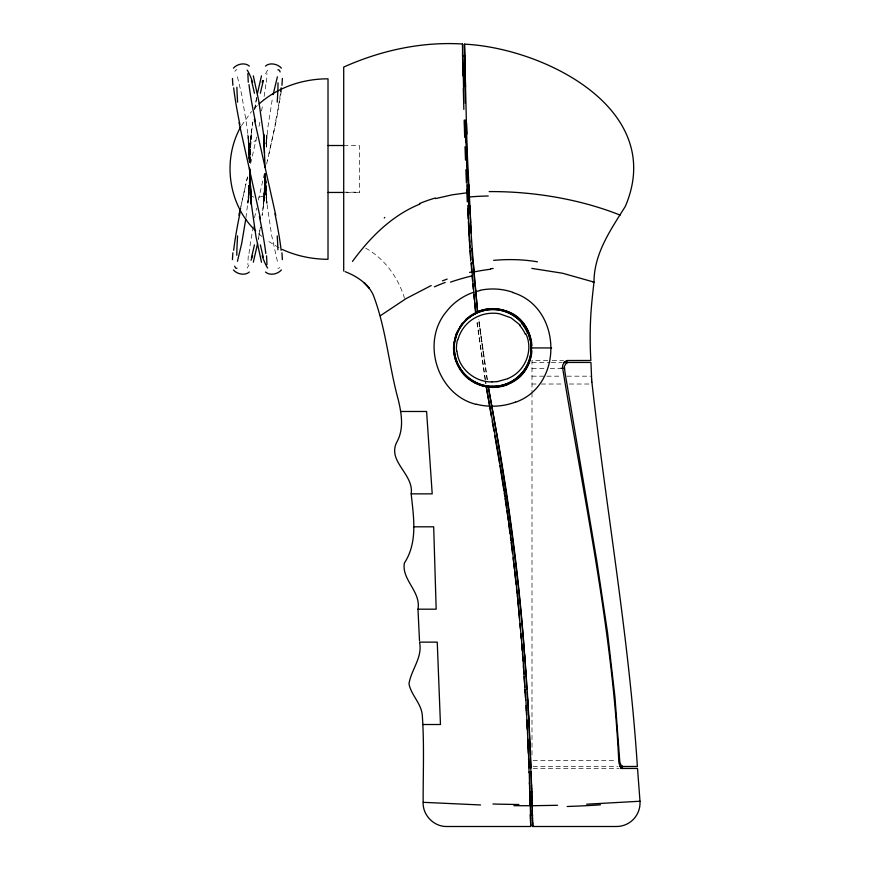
<?xml version="1.0" encoding="UTF-8"?>
<svg xmlns="http://www.w3.org/2000/svg" width="870" height="870" viewBox="0 0 870 870"><rect width="100%" height="100%" fill="white"/><g stroke="black" fill="none" stroke-linecap="round" stroke-linejoin="round"><path stroke-width="0.65" stroke-dasharray="4.35 3.26" d="M237.434 76.799L241.697 94.645L246.166 121.789L249.462 145.453L249.527 161.657L249.559 145.518L252.811 122.028M249.592 161.592L249.668 145.377L249.559 161.679L249.124 144.083L249.429 161.722L248.994 143.256L249.407 161.907M277.389 261.304L271.636 235.368L265.361 192.661L265.274 173.75L265.143 192.727L263.708 203.069M249.625 162.331L249.777 145.051L249.581 162.505M265.209 174.446L265.046 193.064L265.252 174.261M265.176 174.587L264.926 193.597L265.241 173.521L264.208 198.904L265.111 173.358M249.723 162.559L250.799 137.656L249.886 161.94M265.165 173.946L264.023 200.459L265.089 173.424M249.766 161.744L250.571 139.983L249.81 143.615L251.191 142.027L256.237 140.733M265.209 174.152L264.241 198.132L265.002 194.499L263.632 196.087L257.411 197.49M245.971 217.674L249.048 192.194M249.799 161.722L250.44 140.603L249.82 162.168M265.209 173.478L264.676 195.195L265.143 173.891L265.361 192.661L265.317 173.804L265.47 192.922L265.296 174.304M249.027 186.278L248.526 198.349L248.95 186.256M265.176 173.337L264.208 198.904M249.799 162.059L250.603 139.2M266.372 140.973L266.47 138.276L266.361 140.973M248.874 186.321L248.341 199.839L248.896 186.528M266.448 142.071L268.025 126.259L272.506 97.864M248.842 185.43L248.135 201.47L248.885 185.299M249.831 162.701L251.223 134.1L252.713 122.692M263.469 204.994L264.937 173.478M263.588 204.015L265.046 174.076L263.588 204.015L262.098 215.423L263.338 206.005M266.329 144.659L266.677 136.633L266.122 141.081M249.929 162.396L251.223 134.1L251.115 135.046M263.817 202.155L265.111 173.891M266.35 146.965L266.905 134.85L266.285 146.845M248.755 185.625L247.917 203.254L248.809 185.941M251.223 134.1L249.864 162.581L251.006 135.948L250.897 136.818M266.318 147.052L266.905 134.85M248.265 255.834L247.852 264.589M266.557 82.269L266.959 73.515M281.391 90.828L276.606 118.755L269.004 153.718M258.51 238.532L260.402 227.059L258.357 239.696M256.65 97.32L254.421 111.055L256.596 97.918M254.54 217.815L256.596 208.093M275.79 122.746L267.427 160.537M259.88 122.191L258.651 128.031M256.683 137.025L250.027 166.137M258.368 200.056L264.252 174.261M244.274 191.161L240.859 206.625L245.818 184.396M245.046 187.779L247.384 177.578M246.601 180.993L247.917 175.294M266.644 163.962L268.221 157.122M241.458 125.693L251.528 111.512M254.856 108.097L257.357 105.542M343.704 145.518L359.397 145.518L359.397 192.585M343.704 192.194L359.397 192.194M346.325 192.455L359.397 192.455M547.752 360.484L531.994 360.484L531.994 391.554M552.254 360.484L563.51 360.484M531.994 362.442L550.123 362.442M551.33 362.442L562.205 362.442M531.994 368.325L546.164 368.325M550.221 368.325L560.334 368.325M531.994 376.177L545.49 376.177M546.838 376.177L561.683 376.177M567.088 376.177L591.372 376.177M531.994 384.018L535.996 384.018M541.336 384.018L562.694 384.018M569.361 384.018L592.046 384.018M533.092 760.597L616.417 760.597M533.136 766.481L617.743 766.481M533.136 768.449L619.114 768.449M252.082 196.435L253.877 197.131M279.02 247.754L266.622 240.229M365.628 248.124C384.834 258.814 398.188 277.541 404.528 298.356M261.903 236.488L256.53 231.714M485.884 382.55L486.058 383.583M485.319 381.06L485.743 383.594M487.407 379.69L478.75 319.399M485.373 379.472L476.771 319.388M487.059 379.505L478.587 320.269M485.123 379.809L476.64 320.497M484.764 363.073L478.685 318.55M483.546 355.036L479.305 324.01M265.6 177.948L266.905 203.254L265.731 177.676M249.288 161.494L247.917 134.85L249.211 161.972M265.731 178.85L266.905 203.254M265.687 178.742L266.677 201.47L265.72 178.383M249.244 162.037L248.135 136.633L249.407 162.603M265.622 178.209L266.47 199.839L265.502 178.296M249.385 162.69L248.526 139.755L249.331 162.603M249.429 162.472L248.853 142.256L249.385 162.505L249.353 145.181L249.462 161.483M265.47 178.872L265.828 194.858L265.502 178.731M265.448 177.969L265.698 194.032L265.252 173.761M265.328 174.381L265.578 193.379L265.415 178.611M531.994 392.849L531.994 756.726M279.531 267.449A103.693 9.146 85.6 0 1 277.878 268.177M280.368 93.971A90.861 8.482 -76 0 1 274.953 124.486M249.005 253.485A89.403 8.026 -75.9 0 1 253.398 226.559M248.842 265.1A102.453 8.385 -77.5 0 1 247.145 268.025M265.807 84.607A89.403 8.026 -75.9 0 1 263.534 99.996M262.316 106.803A89.403 8.026 -75.9 0 1 260.935 113.97M265.622 73.743A102.453 8.385 -77.5 0 1 267.666 70.089M234.889 71.46A103.671 9.146 85.6 0 1 236.944 69.926M249.027 189.105L248.853 195.859L249.048 189.116M266.285 139.755L266.155 143.789L266.285 139.755M249.505 162.146L249.244 144.725L249.429 162.179"/><path stroke-width="1.3" d="M453.618 345.738L453.651 350.784M247.852 73.515L248.265 82.269M266.959 264.6L266.557 255.845M512.626 292.505C561.998 307.143 564.206 384.997 515.573 402.223M479.935 310.797A38.28 36.594 -9.6 0 1 506.014 310.96C539.28 320.932 540.281 373.295 507.319 384.377M453.542 347.706L455.162 336.918M232.431 259.608L232.866 252.8M282.38 78.496L281.945 85.303M453.738 344.183L456.728 332.525L462.34 323.172M245.775 219.066L241.697 243.469L237.434 261.304M257.607 243.48L253.322 262.229M257.52 93.014L261.489 75.886M273.126 94.645L277.389 76.81M239.032 215.358L240.24 209.572M239.315 213.944L240.609 207.843M455.358 339.169C457.772 328.653 464.808 319.312 474.335 314.222M457.892 339.909C460.284 330.328 466.962 321.987 475.738 317.485A35.79 34.3 -9.5 0 1 499.478 313.755L511.016 317.833L520.227 325.119M455.63 335.428L456.152 333.96M240.751 126.824C222.144 159.808 228.179 204.613 255.693 230.865M352.48 261.424C370.011 237.456 391.87 215.445 419.829 204.124M470.931 227.081L467.038 148.607L464.493 44.152C543.793 47.98 667.029 109.087 625.291 206.451C610.729 229.734 594.036 253.398 593.982 282.152C593.275 288.492 592.546 294.821 591.937 301.161C589.958 320.867 589.719 340.725 590.839 360.484L567.577 360.506L564.902 361.659L562.933 364.628A6.177 4.013 81.7 0 0 562.596 366.835A5.851 3.893 81.2 0 0 562.683 368.325C583.879 498.945 612.404 628.923 618.787 761.467A7.232 3.252 86.9 0 0 619.222 763.827L620.875 767.209A9.711 4.024 84.6 0 0 622.224 768.33L622.898 768.449M233.432 68.154C237.031 63.945 244.97 62.172 249.331 66.076M281.391 269.961C277.78 274.17 269.841 275.942 265.481 272.038M265.481 66.076C269.841 62.172 277.78 63.945 281.391 68.154M249.331 272.038C244.97 275.931 237.042 274.17 233.432 269.961M564.108 362.431L567.588 360.506M465.493 319.725L470.3 315.767L476.292 312.319M259.119 103.921C277.802 87.12 303.086 78.778 328.012 78.833L328.012 259.282C312.276 259.26 296.55 256.019 282.239 249.451M518.77 377.33L511.408 382.485A37.323 37.323 0 0 1 504.296 385.41L501.066 386.215A41.553 41.553 0 0 1 484.188 386.171C475.825 384.431 468.158 379.733 462.731 373.165M515.682 378.809L517.171 377.656A36.823 36.823 0 0 0 522.489 372.338A38.998 38.998 0 0 0 531.004 351.697L530.765 342.16L528.123 332.905M380.364 315.701L406.138 298.573L431.194 285.556M476.412 312.265C491.724 305.142 511.473 309.111 522.391 322.183A37.954 37.954 0 0 1 525.208 325.891M507.808 378.678L497.183 381.658M442.449 280.858L447.158 279.096M479.957 310.851L475.651 312.624L474.574 302.216M471.333 262.729C472.084 272.571 472.91 282.402 473.846 292.233C463.688 295.495 453.411 302.51 446.647 311.351C420.601 341.747 437.229 394.947 476.249 404.398M435.62 198.599L452.15 194.826L467.201 192.77L466.842 184.668M473.334 263.153L477.587 311.754L475.76 291.635L480.012 290.58M469.572 272.408L472.051 271.842M622.789 766.481L622.539 766.459A7.177 2.914 84.1 0 1 621.071 765.143L620.082 763.012A5.448 2.371 86.8 0 1 619.766 761.25L614.959 697.022L607.521 632.381L596.798 560.998L564.978 372.251L564.369 366.303L566.435 363.007A9.287 5.622 86.7 0 1 567.544 362.518L568.251 362.442M497.607 386.084C514.975 384.148 529.569 369.141 531.015 351.73A37.116 37.116 0 0 0 531.026 344.161A38.998 38.998 0 0 0 522.478 323.531A36.823 36.823 0 0 0 517.171 318.202L515.682 317.05M498.401 385.965L496.531 386.204A36.866 36.866 0 0 1 489.005 386.204A39.02 39.02 0 0 1 468.386 377.645A36.921 36.921 0 0 1 463.057 372.338A39.139 39.139 0 0 1 454.76 353.557L454.499 351.697M490.571 268.732L493.214 268.449M620.625 768.449L637.525 768.449L639.994 801.237L586.63 804.217M639.744 801.248L639.961 801.237A23.534 23.534 0 0 1 616.525 826.5L532.701 826.5L532.19 814.353M532.201 814.701L530.243 814.788L530.743 826.5L446.669 826.5C433.836 826.707 422.581 815.114 423.135 802.303C423.081 773.147 424.342 743.926 422.265 714.814C421.058 703.09 411.053 695.043 408.987 683.776C411.216 669.498 422.766 657.535 419.558 642.136L437.251 642.136L440.459 724.514L422.94 724.514M557.518 805.294L532.255 805.729L531.994 795.637M489.179 191.596C533.212 191.28 580.29 199.186 620.158 215.118M530.58 818.322L530.298 805.74L513.942 805.685M343.704 271.048L343.704 67.066C380.875 50.438 421.743 41.466 462.535 44.011L462.535 55.854L464.493 55.854M328.012 145.518L343.704 145.518M328.012 192.455L343.704 192.455M531.994 347.935L551.613 347.935M563.716 362.442L590.947 362.442L591.665 379.603M560.769 368.325L564.391 368.325M400.504 411.477L426.594 411.477L432.205 493.855L411.195 493.855C414.055 474.204 387.607 461.937 396.47 442.732C404.169 429.53 401.668 414.283 398.395 400.233C388.77 365.4 386.171 328.316 373.067 294.517C367.542 283.163 356.537 276.094 345.107 271.647M413.718 526.807L433.673 526.807L436.174 609.185L417.991 609.185C421.145 591.546 401.44 579.811 404.365 563.086C418.002 542.217 413.576 517.215 411.195 493.855M619.386 766.481L637.373 766.481C629.043 637.819 606.162 508.852 591.872 382.039M480.566 804.957L424.69 802.39M492.094 381.952C474.835 382.234 458.294 368.543 456.989 351.023M423.298 802.303L424.016 802.347M492.181 386.378C473.149 386.443 455.945 370.555 454.488 351.6M531.82 268.395L562.542 273.234L593.188 281.88M525.741 671.161C520.749 593.199 511.201 515.508 497.629 438.578L488.287 386.813L486.232 386.552A35.735 31.624 -4.5 0 1 481.349 385.551L474.933 382.92L468.038 378.428M499.782 310.122C508.341 311.743 516.312 316.31 521.989 322.933M593.155 281.88L593.949 282.141M592.981 281.815L593.688 282.054M467.049 377.602C459.523 371.022 454.662 361.507 453.716 351.556M525.958 334.026C533.114 349.022 526.394 368.282 512.136 376.427A36.986 32.821 -1.6 0 1 507.775 378.613M455.934 361.311L453.792 352.339A34.017 30.624 -85 0 1 453.564 347.706M253.322 75.875L258.803 101.235L264.023 137.656M261.489 262.229L256.008 236.868L250.44 197.501M275.79 215.358L254.344 119.342M260.478 218.772L239.032 122.757M491.354 416.262L486.232 386.552L495.628 438.545C506.242 498.445 514.431 558.79 519.553 619.396M492.213 421.189L493.953 431.02M494.823 435.935L499.489 462.971M488.266 386.813C504.589 474.998 517.835 563.825 524.414 653.305M499.902 465.439L503.904 490.626M504.241 492.822L504.741 496.117M264.806 143.8L264.61 142.397M505.068 498.314L505.72 502.719M505.883 503.817L506.514 508.221M506.829 510.429L507.46 514.833M507.612 515.943L508.221 520.347M508.526 522.555L510.005 533.604M510.44 536.91L510.864 540.226M511.147 542.434L511.843 547.959M511.973 549.068L512.517 553.483M513.05 557.887L513.441 561.183M513.702 563.379L514.333 568.871M514.583 571.068L516.04 584.248M516.519 588.642L516.976 593.035M517.433 595.091L522.565 652.011L525.524 697.751M475.727 312.591L473.846 292.233M474.313 299.628L473.791 294.441M475.76 291.635L475.335 287.013M473.302 289.221L472.823 283.957M520.401 628.738L519.955 623.79M475.009 286.415L470.681 227.614M591.872 382.06L591.654 379.603M281.945 252.8L282.38 259.608M232.866 85.314L232.431 78.507M520.825 633.675L521.25 638.623M472.584 281.304L472.138 275.953M521.663 643.572L522.261 650.988M522.457 653.457L523.022 660.874M471.692 270.526L471.116 263.11M524.73 654.599L526.981 689.703M523.403 665.996L523.968 673.945M470.833 259.314L470.213 250.647M525.915 670.465L527.481 697.631M524.153 676.599L524.86 687.18M470.017 247.754L469.441 239.228M469.887 242.056L468.723 227.744M527.351 691.911L528.221 710.311M525.382 691.965L525.687 700.383M525.023 689.823L525.197 692.466M468.995 232.246L469.137 234.541M471.246 232.333L471.312 233.388M527.764 698.708L528.166 705.505M525.806 698.795L526.209 705.624M471.181 231.279L470.42 223.22M469.213 231.279L468.582 225.537M528.242 706.744L528.481 715.075M526.285 706.842L526.524 715.183M525.991 705.657L526.263 710.42M468.973 227.146L467.799 205.44M528.449 710.464L531.418 784.066M526.491 710.518L529.134 767.895M470.692 222.872L470.344 216.619M468.212 219.055L467.647 208.669M528.721 715.423L531.102 767.873M526.785 719.936L527.274 729.451M470.289 215.575L470.126 212.443M470.072 211.388L469.756 205.287M467.299 201.905L466.722 189.812M417.991 609.185L419.492 640.701M264.502 153.087L263.588 134.1L265.056 167.279M249.766 170.825L251.223 204.004L249.614 168.889M469.147 192.596L468.789 184.56M249.625 168.976L251.223 204.004M527.731 738.978L528.351 753.344M466.429 183.102L465.874 169.759M249.516 168.008L250.799 200.448L250.038 180.22M528.547 758.161L529.08 772.734M465.504 160.145L465.015 146.758M531.244 771.701L531.548 788.698M529.275 771.733L529.678 791.787M466.885 134.067L466.537 123.138M464.928 134.089L464.58 123.083M464.7 137.373L464.167 120.169M531.668 784.794L531.646 791.722M529.71 784.838L529.808 796.115M529.406 782.565L529.449 784.12M249.897 180.046L250.027 184.07L249.853 180.068M531.874 791.591L531.798 797.442M531.787 788.775L531.766 796.061M529.917 791.591L529.841 797.496M249.929 179.992L250.049 184.027M532.048 797.659L532.103 799.671M530.08 797.659L530.298 805.74M530.026 795.637L529.906 800.106M463.851 109.402L463.286 87.805M532.255 805.729L532.364 810.318M531.874 800.052L532.483 815.875M529.939 801.335L530.037 805.228M465.515 86.891L464.754 55.745M463.547 86.826L462.535 44.044M462.992 75.918L462.535 55.854M249.994 184.342L249.864 179.035L249.929 184.44M464.754 55.908L464.493 44.185M249.788 179.22L249.907 184.549M532.581 820.29L532.636 823.096M532.549 818.626L532.581 820.377M532.125 810.666L532.19 813.798M532.473 815.038L532.549 818.735M530.58 818.213L530.722 825.315M532.647 823.629L532.679 825.315M532.179 813.776L532.201 814.472M532.625 822.531L532.657 824.118M532.69 825.891L532.701 826.5L532.668 824.967M530.711 824.967L530.733 826.108M249.744 179.372L249.82 183.45M249.777 179.568L249.842 183.581M249.625 179.633L249.668 183.668M249.657 179.764L249.69 183.755M249.592 181.863L249.614 184.581L249.538 181.819M277.215 235.966A102.279 7.58 82.2 0 1 277.921 249.777M274.953 213.618A90.861 8.482 76 0 1 281.14 250.288M255.443 121.637A89.403 8.026 75.9 0 1 249.005 84.618M247.145 70.078A102.453 8.385 77.5 0 1 252.702 82.28M251.43 80.692A105.792 7.928 82.5 0 1 254.442 93.242M277.878 69.926A103.693 9.146 -85.6 0 1 280.107 71.938M278.019 82.846A102.279 7.58 -82.2 0 1 277.215 102.149M281.14 87.826A90.861 8.482 -76 0 1 280.673 91.687M252.702 255.823A102.453 8.385 -77.5 0 1 250.984 260.282M254.442 244.872A105.792 7.928 -82.5 0 1 251.43 257.411M236.944 268.177A103.671 9.146 -85.6 0 1 234.715 266.166M236.792 255.258A102.279 7.58 -82.2 0 1 237.608 235.955M233.671 250.288A90.861 8.482 -76 0 1 239.87 213.618M262.109 82.291A102.453 8.385 -77.5 0 1 262.783 80.497M260.369 93.253A105.803 7.939 -82.5 0 1 263.382 80.714M237.608 102.149A102.279 7.58 82.2 0 1 236.868 87.207M239.87 124.497A90.861 8.482 76 0 1 233.671 87.826M259.38 216.478A89.403 8.026 75.9 0 1 265.807 253.496M267.666 268.025A102.453 8.385 77.5 0 1 262.109 255.813M263.382 257.4A105.803 7.939 82.5 0 1 260.369 244.851M515.671 317.071A39.161 39.161 0 0 0 496.531 309.666A36.866 36.866 0 0 0 489.005 309.655A39.02 39.02 0 0 0 468.386 318.213A36.921 36.921 0 0 0 463.057 323.52A39.052 39.052 0 0 0 454.51 344.172M454.357 349.816A36.855 36.855 0 0 1 454.357 346.042M515.671 378.798A39.259 39.259 0 0 1 500.261 385.627M519.814 325.521A32.962 30.765 75.1 0 1 525.349 334.308M456.565 351.078A30.765 29.199 -82.9 0 1 457.5 339.789M497.161 381.538A32.168 27.612 -3.2 0 1 492.105 381.832M521.576 323.314A37.193 35.115 74.9 0 1 527.514 333.166M474.378 314.287A37.345 36.17 -9.7 0 1 499.771 310.144M454.053 351.643A36.138 34.615 -82.8 0 1 454.945 339.072M497.586 385.965A33.843 30.037 -3 0 1 492.181 386.258M434.424 286.817A112.632 39.966 -13.1 0 1 445.212 282.435M450.529 282.13A106.608 47.839 -10.3 0 1 471.355 276.062M531.907 350.958A39.639 39.639 0 0 1 518.955 377.536M525.186 325.902A39.639 39.639 0 0 1 531.929 345.597M515.486 402.07A49.014 37.138 -4.5 0 1 491.985 406.17M489.984 406.181A51.004 39.444 -4.5 0 1 476.336 404.213M474.172 271.929A99.974 53.918 -8.6 0 1 490.582 269.254M468.299 198.316A124.606 3.426 87.7 0 1 467.821 187.974M472.899 263.632A100.724 3.871 85.7 0 1 471.844 248.689M470.779 261.185A112.632 8.308 85.5 0 1 468.397 221.241M469.158 213.378A126.313 5.416 87.9 0 1 468.397 198.153M469.093 197.001A163.832 96.505 -8.1 0 1 488.266 196M465.754 142.343A124.682 0.805 88.2 0 1 465.102 119.919M467.549 180.492A124.53 2.512 87.8 0 1 466.146 143.115M468.201 188.029A124.334 4.154 87.7 0 1 466.005 127.596M465.319 103.378A124.508 1.892 87.9 0 1 464.46 64.456M459.882 327.142A39.291 38.139 -4.7 0 1 476.042 313.233M507.482 384.714A35.572 31.124 -3.8 0 1 488.233 387.139M600.507 804.826A98.397 5.622 -0.6 0 1 567.175 806.49M518.879 804.5A97.016 3.784 0.4 0 1 492.942 804.01M419.471 203.591A106.336 76.843 -8.8 0 1 435.381 198.001M384.768 217.413A112.143 2.262 -51.2 0 1 384.268 218.011M493.66 260.358A103.563 55.386 -8.5 0 1 537.453 261.826M462.96 372.947A41.053 37.997 -81.5 0 1 456.315 361.137M479.957 290.308A55.887 49.797 -6.8 0 1 512.724 292.287M622.224 768.264A9.711 3.969 83.7 0 1 620.886 767.133M622.539 766.47A7.199 2.969 85.1 0 1 621.778 766.111M566.446 363.04A9.287 5.601 88 0 1 567.544 362.551M369.261 288.013L364.062 282.587L369.261 288.013M250.092 184.114L249.94 180.079L250.114 184.114M250.603 198.904L250.419 193.531L250.603 198.904"/></g></svg>
